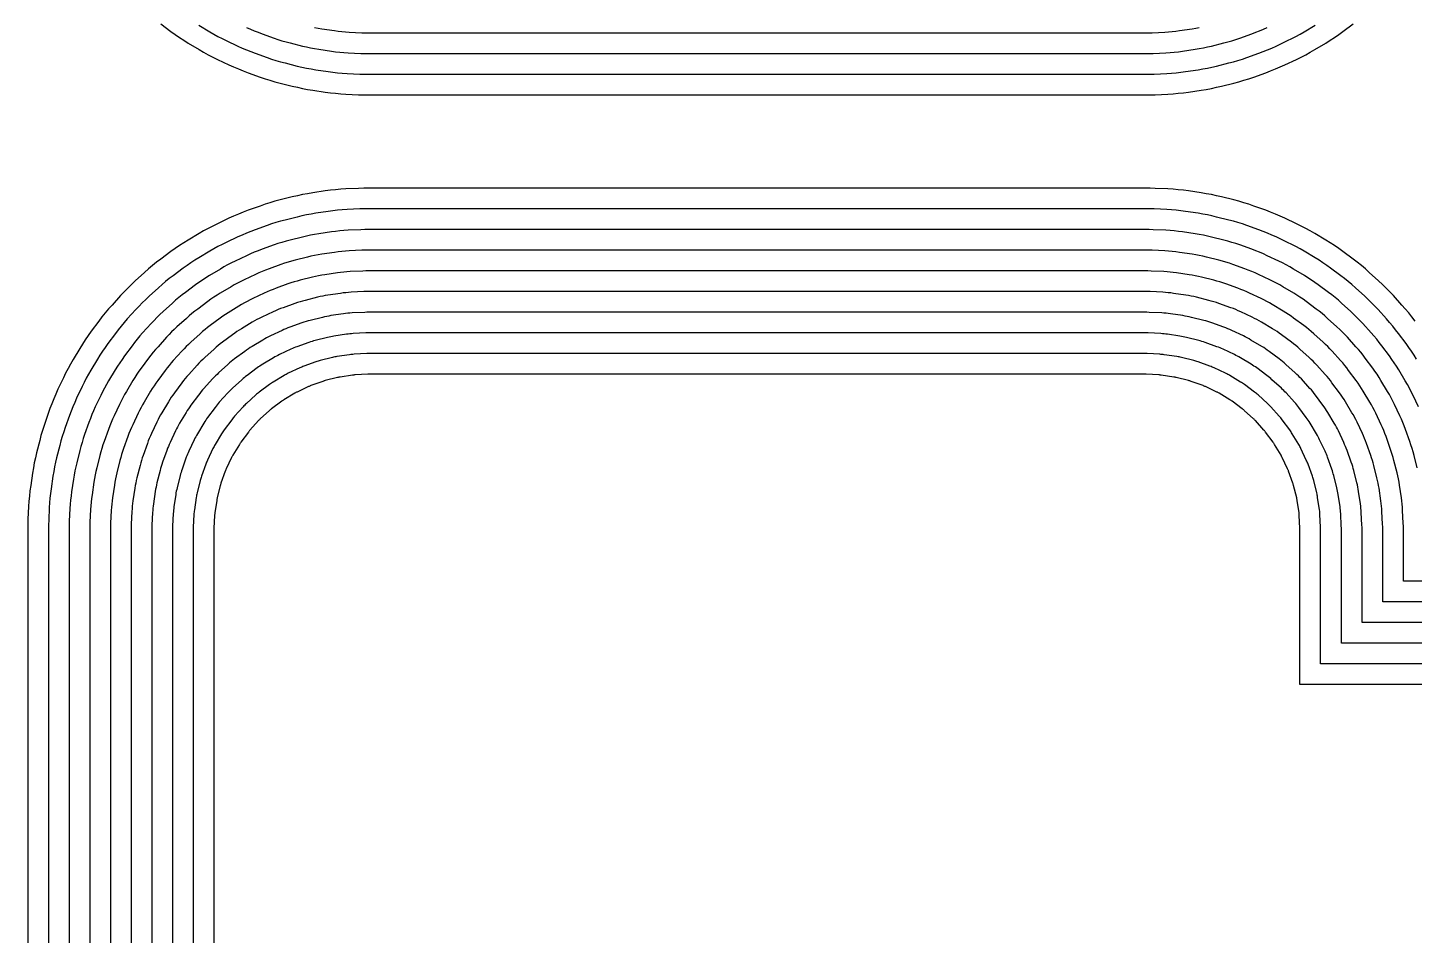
# Model space of a CAD drawing. Header units: metres. Extents: x 1.4 to 44.2, y 0.1 to 33.9.
# Drawn here: x 2.615 to 5.296, y 11.99 to 13.745 of the extents above; entities that cross this region are included whole.
import ezdxf

# ---------------------------------------------------------------- set-up
doc = ezdxf.new("R2010")
doc.units = ezdxf.units.M

msp = doc.modelspace()

# ---------------------------------------------------------------- linework, layer by layer
for points in [[(2.8722, 13.7524), (2.8919, 13.7378), (2.9, 13.7319), (2.9083, 13.7262), (2.9168, 13.7208), (2.9253, 13.7155), (2.9464, 13.7029), (2.9551, 13.6978), (2.9639, 13.6929), (2.9728, 13.6883), (2.9819, 13.6839), (3.004, 13.6734), (3.0132, 13.6692), (3.0224, 13.6653), (3.0318, 13.6615), (3.0412, 13.658), (3.0643, 13.6497), (3.0738, 13.6465), (3.0834, 13.6434), (3.0931, 13.6406), (3.1028, 13.6381), (3.1266, 13.6321), (3.1364, 13.6298), (3.1463, 13.6277), (3.1561, 13.6259), (3.1661, 13.6243), (3.1903, 13.6207), (3.2003, 13.6193), (3.2103, 13.6182), (3.2203, 13.6173), (3.2304, 13.6167), (3.2549, 13.6155), (3.265, 13.6151), (3.275, 13.615), (4.775, 13.615), (4.7851, 13.6151), (4.7951, 13.6155), (4.8196, 13.6167), (4.8297, 13.6173), (4.8397, 13.6182), (4.8497, 13.6193), (4.8597, 13.6207), (4.8839, 13.6243), (4.8939, 13.6259), (4.9038, 13.6277), (4.9136, 13.6298), (4.9234, 13.6321), (4.9472, 13.6381), (4.9569, 13.6406), (4.9666, 13.6434), (4.9762, 13.6465), (4.9857, 13.6497), (5.0088, 13.658), (5.0182, 13.6615), (5.0276, 13.6653), (5.0368, 13.6692), (5.046, 13.6734), (5.0682, 13.6839), (5.0772, 13.6883), (5.0861, 13.6929), (5.0949, 13.6978), (5.1036, 13.7029), (5.1247, 13.7155), (5.1333, 13.7208), (5.1417, 13.7262), (5.15, 13.7319), (5.1581, 13.7378), (5.1778, 13.7524)], [(2.9459, 13.7498), (2.9669, 13.7372), (2.9748, 13.7326), (2.9827, 13.7282), (2.9908, 13.724), (2.999, 13.7201), (3.0211, 13.7096), (3.0294, 13.7058), (3.0377, 13.7022), (3.0462, 13.6988), (3.0547, 13.6957), (3.0778, 13.6874), (3.0864, 13.6845), (3.095, 13.6817), (3.1038, 13.6792), (3.1125, 13.6769), (3.1363, 13.6709), (3.1452, 13.6688), (3.1541, 13.6669), (3.163, 13.6653), (3.1719, 13.6638), (3.1962, 13.6602), (3.2052, 13.659), (3.2142, 13.658), (3.2233, 13.6572), (3.2324, 13.6567), (3.2569, 13.6555), (3.2659, 13.6551), (3.275, 13.655), (4.775, 13.655), (4.7841, 13.6551), (4.7932, 13.6555), (4.8177, 13.6567), (4.8267, 13.6572), (4.8358, 13.658), (4.8448, 13.659), (4.8538, 13.6602), (4.8781, 13.6638), (4.887, 13.6653), (4.896, 13.6669), (4.9049, 13.6688), (4.9137, 13.6709), (4.9375, 13.6769), (4.9463, 13.6792), (4.955, 13.6817), (4.9636, 13.6845), (4.9722, 13.6874), (4.9953, 13.6957), (5.0038, 13.6988), (5.0123, 13.7022), (5.0206, 13.7058), (5.0289, 13.7096), (5.0511, 13.7201), (5.0592, 13.724), (5.0673, 13.7282), (5.0752, 13.7326), (5.0831, 13.7372), (5.1041, 13.7498)], [(3.0382, 13.7457), (3.0456, 13.7424), (3.0531, 13.7392), (3.0606, 13.7362), (3.0682, 13.7333), (3.0913, 13.7251), (3.0989, 13.7224), (3.1066, 13.72), (3.1144, 13.7177), (3.1223, 13.7157), (3.1461, 13.7097), (3.1539, 13.7078), (3.1619, 13.7062), (3.1698, 13.7047), (3.1778, 13.7034), (3.2021, 13.6998), (3.2101, 13.6987), (3.2182, 13.6978), (3.2262, 13.6971), (3.2343, 13.6966), (3.2588, 13.6954), (3.2669, 13.6951), (3.275, 13.695), (4.775, 13.695), (4.7831, 13.6951), (4.7912, 13.6954), (4.8157, 13.6966), (4.8238, 13.6971), (4.8319, 13.6978), (4.8399, 13.6987), (4.8479, 13.6998), (4.8722, 13.7034), (4.8802, 13.7047), (4.8882, 13.7062), (4.8961, 13.7078), (4.904, 13.7097), (4.9278, 13.7157), (4.9356, 13.7177), (4.9434, 13.72), (4.9511, 13.7224), (4.9588, 13.7251), (4.9819, 13.7333), (4.9894, 13.7362), (4.997, 13.7392), (5.0044, 13.7424), (5.0118, 13.7457)], [(3.1697, 13.7454), (3.1767, 13.7441), (3.1837, 13.743), (3.208, 13.7394), (3.215, 13.7384), (3.2221, 13.7376), (3.2292, 13.737), (3.2363, 13.7366), (3.2608, 13.7354), (3.2679, 13.7351), (3.275, 13.735), (4.775, 13.735), (4.7821, 13.7351), (4.7892, 13.7354), (4.8137, 13.7366), (4.8209, 13.737), (4.8279, 13.7376), (4.835, 13.7384), (4.8421, 13.7394), (4.8663, 13.743), (4.8734, 13.7441), (4.8804, 13.7454)], [(5.2976, 13.1778), (5.2915, 13.1859), (5.2852, 13.1937), (5.2787, 13.2014), (5.2721, 13.2089), (5.2556, 13.2271), (5.2487, 13.2345), (5.2417, 13.2417), (5.2345, 13.2487), (5.2271, 13.2556), (5.2089, 13.2721), (5.2014, 13.2787), (5.1937, 13.2852), (5.1859, 13.2915), (5.1778, 13.2976), (5.1581, 13.3122), (5.15, 13.3181), (5.1417, 13.3238), (5.1333, 13.3293), (5.1247, 13.3345), (5.1036, 13.3472), (5.0949, 13.3522), (5.0861, 13.3571), (5.0772, 13.3617), (5.0682, 13.3661), (5.046, 13.3766), (5.0368, 13.3808), (5.0276, 13.3848), (5.0182, 13.3885), (5.0088, 13.392), (4.9857, 13.4003), (4.9762, 13.4036), (4.9666, 13.4066), (4.9569, 13.4094), (4.9472, 13.412), (4.9234, 13.4179), (4.9136, 13.4202), (4.9038, 13.4223), (4.8939, 13.4242), (4.8839, 13.4258), (4.8597, 13.4294), (4.8497, 13.4307), (4.8397, 13.4318), (4.8297, 13.4327), (4.8196, 13.4333), (4.7951, 13.4345), (4.7851, 13.4349), (4.775, 13.435), (3.275, 13.435), (3.265, 13.4349), (3.2549, 13.4345), (3.2304, 13.4333), (3.2203, 13.4327), (3.2103, 13.4318), (3.2003, 13.4307), (3.1903, 13.4294), (3.1661, 13.4258), (3.1561, 13.4242), (3.1463, 13.4223), (3.1364, 13.4202), (3.1266, 13.4179), (3.1028, 13.412), (3.0931, 13.4094), (3.0834, 13.4066), (3.0738, 13.4036), (3.0643, 13.4003), (3.0412, 13.392), (3.0318, 13.3885), (3.0224, 13.3848), (3.0132, 13.3808), (3.004, 13.3766), (2.9819, 13.3661), (2.9728, 13.3617), (2.9639, 13.3571), (2.9551, 13.3522), (2.9464, 13.3472), (2.9253, 13.3345), (2.9168, 13.3293), (2.9083, 13.3238), (2.9, 13.3181), (2.8919, 13.3122), (2.8722, 13.2976), (2.8642, 13.2915), (2.8563, 13.2852), (2.8486, 13.2787), (2.8411, 13.2721), (2.8229, 13.2556), (2.8155, 13.2487), (2.8083, 13.2417), (2.8013, 13.2345), (2.7944, 13.2271), (2.778, 13.2089), (2.7713, 13.2014), (2.7648, 13.1937), (2.7585, 13.1859), (2.7524, 13.1778), (2.7378, 13.1581), (2.7319, 13.15), (2.7262, 13.1417), (2.7208, 13.1333), (2.7155, 13.1247), (2.7029, 13.1036), (2.6978, 13.0949), (2.6929, 13.0861), (2.6883, 13.0772), (2.6839, 13.0682), (2.6734, 13.046), (2.6692, 13.0368), (2.6653, 13.0276), (2.6615, 13.0182), (2.658, 13.0088), (2.6497, 12.9857), (2.6465, 12.9762), (2.6434, 12.9666), (2.6406, 12.9569), (2.6381, 12.9472), (2.6321, 12.9234), (2.6298, 12.9136), (2.6277, 12.9038), (2.6259, 12.8939), (2.6243, 12.8839), (2.6207, 12.8597), (2.6193, 12.8497), (2.6182, 12.8397), (2.6173, 12.8297), (2.6167, 12.8196), (2.6155, 12.7951), (2.6151, 12.7851), (2.615, 12.775), (2.615, 11.275)], [(5.3002, 13.1041), (5.2955, 13.1119), (5.2905, 13.1195), (5.2854, 13.127), (5.2801, 13.1343), (5.2655, 13.154), (5.26, 13.1612), (5.2543, 13.1683), (5.2484, 13.1753), (5.2424, 13.1821), (5.2259, 13.2003), (5.2198, 13.2069), (5.2134, 13.2134), (5.2069, 13.2198), (5.2003, 13.2259), (5.1821, 13.2424), (5.1753, 13.2484), (5.1683, 13.2543), (5.1612, 13.26), (5.154, 13.2655), (5.1343, 13.2801), (5.127, 13.2854), (5.1195, 13.2905), (5.1119, 13.2955), (5.1041, 13.3002), (5.0831, 13.3129), (5.0752, 13.3174), (5.0673, 13.3218), (5.0592, 13.326), (5.0511, 13.33), (5.0289, 13.3405), (5.0206, 13.3442), (5.0123, 13.3478), (5.0038, 13.3512), (4.9953, 13.3544), (4.9722, 13.3626), (4.9636, 13.3656), (4.955, 13.3683), (4.9463, 13.3708), (4.9375, 13.3732), (4.9137, 13.3791), (4.9049, 13.3812), (4.896, 13.3831), (4.887, 13.3848), (4.8781, 13.3862), (4.8538, 13.3898), (4.8448, 13.391), (4.8358, 13.392), (4.8267, 13.3928), (4.8177, 13.3934), (4.7932, 13.3946), (4.7841, 13.3949), (4.775, 13.395), (3.275, 13.395), (3.2659, 13.3949), (3.2569, 13.3946), (3.2324, 13.3934), (3.2233, 13.3928), (3.2142, 13.392), (3.2052, 13.391), (3.1962, 13.3898), (3.1719, 13.3862), (3.163, 13.3848), (3.1541, 13.3831), (3.1452, 13.3812), (3.1363, 13.3791), (3.1125, 13.3732), (3.1038, 13.3708), (3.095, 13.3683), (3.0864, 13.3656), (3.0778, 13.3626), (3.0547, 13.3544), (3.0462, 13.3512), (3.0377, 13.3478), (3.0294, 13.3442), (3.0211, 13.3405), (2.999, 13.33), (2.9908, 13.326), (2.9827, 13.3218), (2.9748, 13.3174), (2.9669, 13.3129), (2.9459, 13.3002), (2.9382, 13.2955), (2.9306, 13.2905), (2.9231, 13.2854), (2.9157, 13.2801), (2.896, 13.2655), (2.8888, 13.26), (2.8817, 13.2543), (2.8747, 13.2484), (2.8679, 13.2424), (2.8498, 13.2259), (2.8431, 13.2198), (2.8366, 13.2134), (2.8303, 13.2069), (2.8241, 13.2003), (2.8076, 13.1821), (2.8016, 13.1753), (2.7957, 13.1683), (2.7901, 13.1612), (2.7846, 13.154), (2.77, 13.1343), (2.7646, 13.127), (2.7595, 13.1195), (2.7545, 13.1119), (2.7498, 13.1041), (2.7372, 13.0831), (2.7326, 13.0752), (2.7282, 13.0673), (2.724, 13.0592), (2.7201, 13.0511), (2.7096, 13.0289), (2.7058, 13.0206), (2.7022, 13.0123), (2.6988, 13.0038), (2.6957, 12.9953), (2.6874, 12.9722), (2.6845, 12.9636), (2.6817, 12.955), (2.6792, 12.9463), (2.6769, 12.9375), (2.6709, 12.9137), (2.6688, 12.9049), (2.6669, 12.896), (2.6653, 12.887), (2.6638, 12.8781), (2.6602, 12.8538), (2.659, 12.8448), (2.658, 12.8358), (2.6572, 12.8267), (2.6567, 12.8177), (2.6555, 12.7932), (2.6551, 12.7841), (2.655, 12.775), (2.655, 11.275)], [(5.3043, 13.0118), (5.2938, 13.034), (5.2903, 13.0412), (5.2865, 13.0484), (5.2826, 13.0555), (5.2785, 13.0625), (5.2659, 13.0836), (5.2617, 13.0905), (5.2573, 13.0972), (5.2527, 13.1039), (5.2479, 13.1105), (5.2333, 13.1302), (5.2284, 13.1366), (5.2234, 13.143), (5.2181, 13.1492), (5.2128, 13.1552), (5.1963, 13.1734), (5.1908, 13.1793), (5.1851, 13.1851), (5.1793, 13.1908), (5.1734, 13.1963), (5.1552, 13.2128), (5.1492, 13.2181), (5.143, 13.2234), (5.1366, 13.2284), (5.1302, 13.2333), (5.1105, 13.2479), (5.1039, 13.2527), (5.0972, 13.2573), (5.0905, 13.2617), (5.0836, 13.2659), (5.0625, 13.2785), (5.0555, 13.2826), (5.0484, 13.2865), (5.0412, 13.2903), (5.034, 13.2938), (5.0118, 13.3043), (5.0044, 13.3077), (4.997, 13.3109), (4.9894, 13.3139), (4.9819, 13.3167), (4.9588, 13.325), (4.9511, 13.3276), (4.9434, 13.33), (4.9356, 13.3323), (4.9278, 13.3344), (4.904, 13.3403), (4.8961, 13.3422), (4.8882, 13.3439), (4.8802, 13.3454), (4.8722, 13.3466), (4.8479, 13.3502), (4.8399, 13.3513), (4.8319, 13.3522), (4.8238, 13.3529), (4.8157, 13.3534), (4.7912, 13.3546), (4.7831, 13.3549), (4.775, 13.355), (3.275, 13.355), (3.2669, 13.3549), (3.2588, 13.3546), (3.2343, 13.3534), (3.2262, 13.3529), (3.2182, 13.3522), (3.2101, 13.3513), (3.2021, 13.3502), (3.1778, 13.3466), (3.1698, 13.3454), (3.1619, 13.3439), (3.1539, 13.3422), (3.1461, 13.3403), (3.1223, 13.3344), (3.1144, 13.3323), (3.1066, 13.33), (3.0989, 13.3276), (3.0913, 13.325), (3.0682, 13.3167), (3.0606, 13.3139), (3.0531, 13.3109), (3.0456, 13.3077), (3.0382, 13.3043), (3.0161, 13.2938), (3.0088, 13.2903), (3.0016, 13.2865), (2.9945, 13.2826), (2.9875, 13.2785), (2.9665, 13.2659), (2.9596, 13.2617), (2.9528, 13.2573), (2.9461, 13.2527), (2.9395, 13.2479), (2.9198, 13.2333), (2.9134, 13.2284), (2.9071, 13.2234), (2.9009, 13.2181), (2.8948, 13.2128), (2.8766, 13.1963), (2.8707, 13.1908), (2.8649, 13.1851), (2.8592, 13.1793), (2.8537, 13.1734), (2.8372, 13.1552), (2.8319, 13.1492), (2.8267, 13.143), (2.8216, 13.1366), (2.8167, 13.1302), (2.8021, 13.1105), (2.7973, 13.1039), (2.7928, 13.0972), (2.7883, 13.0905), (2.7841, 13.0836), (2.7715, 13.0625), (2.7674, 13.0555), (2.7635, 13.0484), (2.7598, 13.0412), (2.7562, 13.034), (2.7457, 13.0118), (2.7424, 13.0044), (2.7392, 12.997), (2.7362, 12.9894), (2.7333, 12.9819), (2.7251, 12.9588), (2.7224, 12.9511), (2.72, 12.9434), (2.7177, 12.9356), (2.7157, 12.9278), (2.7097, 12.904), (2.7078, 12.8961), (2.7062, 12.8882), (2.7047, 12.8802), (2.7034, 12.8722), (2.6998, 12.8479), (2.6987, 12.8399), (2.6978, 12.8319), (2.6971, 12.8238), (2.6966, 12.8157), (2.6954, 12.7912), (2.6951, 12.7831), (2.695, 12.775), (2.695, 11.275)], [(5.3015, 12.8942), (5.2956, 12.918), (5.2937, 12.9249), (5.2918, 12.9318), (5.2896, 12.9386), (5.2873, 12.9453), (5.279, 12.9684), (5.2766, 12.9751), (5.2739, 12.9817), (5.2711, 12.9882), (5.2681, 12.9947), (5.2576, 13.0169), (5.2545, 13.0232), (5.2512, 13.0296), (5.2478, 13.0358), (5.2442, 13.042), (5.2316, 13.063), (5.2279, 13.0691), (5.224, 13.075), (5.22, 13.0809), (5.2158, 13.0867), (5.2012, 13.1064), (5.1969, 13.112), (5.1924, 13.1176), (5.1879, 13.123), (5.1831, 13.1284), (5.1667, 13.1465), (5.1618, 13.1518), (5.1568, 13.1568), (5.1518, 13.1618), (5.1465, 13.1667), (5.1284, 13.1831), (5.123, 13.1879), (5.1176, 13.1924), (5.112, 13.1969), (5.1064, 13.2012), (5.0867, 13.2158), (5.0809, 13.22), (5.075, 13.224), (5.0691, 13.2279), (5.063, 13.2316), (5.042, 13.2442), (5.0358, 13.2478), (5.0296, 13.2512), (5.0232, 13.2545), (5.0169, 13.2576), (4.9947, 13.2681), (4.9882, 13.2711), (4.9817, 13.2739), (4.9751, 13.2766), (4.9684, 13.279), (4.9453, 13.2873), (4.9386, 13.2896), (4.9318, 13.2918), (4.9249, 13.2937), (4.918, 13.2956), (4.8942, 13.3015), (4.8873, 13.3032), (4.8804, 13.3046), (4.8734, 13.3059), (4.8663, 13.3071), (4.8421, 13.3107), (4.835, 13.3116), (4.8279, 13.3124), (4.8209, 13.313), (4.8137, 13.3135), (4.7892, 13.3147), (4.7821, 13.3149), (4.775, 13.315), (3.275, 13.315), (3.2679, 13.3149), (3.2608, 13.3147), (3.2363, 13.3135), (3.2292, 13.313), (3.2221, 13.3124), (3.215, 13.3116), (3.208, 13.3107), (3.1837, 13.3071), (3.1767, 13.3059), (3.1697, 13.3046), (3.1627, 13.3032), (3.1558, 13.3015), (3.132, 13.2956), (3.1251, 13.2937), (3.1183, 13.2918), (3.1115, 13.2896), (3.1047, 13.2873), (3.0816, 13.279), (3.075, 13.2766), (3.0684, 13.2739), (3.0618, 13.2711), (3.0554, 13.2681), (3.0332, 13.2576), (3.0268, 13.2545), (3.0205, 13.2512), (3.0142, 13.2478), (3.0081, 13.2442), (2.987, 13.2316), (2.981, 13.2279), (2.975, 13.224), (2.9691, 13.22), (2.9634, 13.2158), (2.9437, 13.2012), (2.938, 13.1969), (2.9324, 13.1924), (2.927, 13.1879), (2.9217, 13.1831), (2.9035, 13.1667), (2.8983, 13.1618), (2.8932, 13.1568), (2.8882, 13.1518), (2.8834, 13.1465), (2.8669, 13.1284), (2.8622, 13.123), (2.8576, 13.1176), (2.8531, 13.112), (2.8488, 13.1064), (2.8342, 13.0867), (2.83, 13.0809), (2.826, 13.075), (2.8221, 13.0691), (2.8184, 13.063), (2.8058, 13.042), (2.8022, 13.0358), (2.7988, 13.0296), (2.7955, 13.0232), (2.7924, 13.0169), (2.7819, 12.9947), (2.7789, 12.9882), (2.7761, 12.9817), (2.7735, 12.9751), (2.771, 12.9684), (2.7627, 12.9453), (2.7604, 12.9386), (2.7583, 12.9318), (2.7563, 12.9249), (2.7545, 12.918), (2.7485, 12.8942), (2.7469, 12.8873), (2.7454, 12.8804), (2.7441, 12.8734), (2.743, 12.8663), (2.7394, 12.8421), (2.7384, 12.835), (2.7376, 12.8279), (2.737, 12.8209), (2.7366, 12.8137), (2.7354, 12.7892), (2.7351, 12.7821), (2.735, 12.775), (2.735, 11.275)], [(7.025, 12.6752), (5.275, 12.6752), (5.275, 12.775), (5.2749, 12.7811), (5.2747, 12.7873), (5.2735, 12.8118), (5.2731, 12.8179), (5.2726, 12.824), (5.2719, 12.8301), (5.2711, 12.8362), (5.2675, 12.8605), (5.2665, 12.8665), (5.2654, 12.8726), (5.2641, 12.8786), (5.2627, 12.8845), (5.2568, 12.9083), (5.2552, 12.9143), (5.2535, 12.9202), (5.2516, 12.926), (5.2496, 12.9318), (5.2414, 12.9549), (5.2392, 12.9607), (5.237, 12.9664), (5.2345, 12.972), (5.232, 12.9776), (5.2215, 12.9998), (5.2188, 13.0053), (5.216, 13.0107), (5.213, 13.0161), (5.2099, 13.0214), (5.1973, 13.0424), (5.1941, 13.0477), (5.1907, 13.0528), (5.1873, 13.0579), (5.1837, 13.0628), (5.1691, 13.0825), (5.1654, 13.0874), (5.1615, 13.0922), (5.1576, 13.0969), (5.1535, 13.1015), (5.137, 13.1197), (5.1329, 13.1242), (5.1286, 13.1286), (5.1242, 13.1329), (5.1197, 13.137), (5.1015, 13.1535), (5.0969, 13.1576), (5.0922, 13.1615), (5.0874, 13.1654), (5.0825, 13.1691), (5.0628, 13.1837), (5.0579, 13.1873), (5.0528, 13.1907), (5.0477, 13.1941), (5.0424, 13.1973), (5.0214, 13.2099), (5.0161, 13.213), (5.0107, 13.216), (5.0053, 13.2188), (4.9998, 13.2215), (4.9776, 13.232), (4.972, 13.2345), (4.9664, 13.237), (4.9607, 13.2392), (4.9549, 13.2414), (4.9318, 13.2496), (4.926, 13.2516), (4.9202, 13.2535), (4.9143, 13.2552), (4.9083, 13.2568), (4.8845, 13.2627), (4.8786, 13.2641), (4.8726, 13.2654), (4.8665, 13.2665), (4.8605, 13.2675), (4.8362, 13.2711), (4.8301, 13.2719), (4.824, 13.2726), (4.8179, 13.2731), (4.8118, 13.2735), (4.7873, 13.2747), (4.7811, 13.2749), (4.775, 13.275), (3.275, 13.275), (3.2689, 13.2749), (3.2627, 13.2747), (3.2382, 13.2735), (3.2321, 13.2731), (3.226, 13.2726), (3.2199, 13.2719), (3.2138, 13.2711), (3.1896, 13.2675), (3.1835, 13.2665), (3.1775, 13.2654), (3.1715, 13.2641), (3.1655, 13.2627), (3.1417, 13.2568), (3.1358, 13.2552), (3.1299, 13.2535), (3.124, 13.2516), (3.1182, 13.2496), (3.0951, 13.2414), (3.0894, 13.2392), (3.0837, 13.237), (3.078, 13.2345), (3.0725, 13.232), (3.0503, 13.2215), (3.0448, 13.2188), (3.0393, 13.216), (3.0339, 13.213), (3.0286, 13.2099), (3.0076, 13.1973), (3.0024, 13.1941), (2.9972, 13.1907), (2.9922, 13.1873), (2.9872, 13.1837), (2.9675, 13.1691), (2.9626, 13.1654), (2.9578, 13.1615), (2.9531, 13.1576), (2.9485, 13.1535), (2.9303, 13.137), (2.9259, 13.1329), (2.9215, 13.1286), (2.9172, 13.1242), (2.913, 13.1197), (2.8965, 13.1015), (2.8925, 13.0969), (2.8885, 13.0922), (2.8847, 13.0874), (2.881, 13.0825), (2.8663, 13.0628), (2.8627, 13.0579), (2.8593, 13.0528), (2.8559, 13.0477), (2.8527, 13.0424), (2.8401, 13.0214), (2.837, 13.0161), (2.8341, 13.0107), (2.8312, 13.0053), (2.8285, 12.9998), (2.818, 12.9776), (2.8155, 12.972), (2.8131, 12.9664), (2.8108, 12.9607), (2.8087, 12.9549), (2.8004, 12.9318), (2.7984, 12.926), (2.7965, 12.9202), (2.7948, 12.9143), (2.7933, 12.9083), (2.7873, 12.8845), (2.7859, 12.8786), (2.7846, 12.8726), (2.7835, 12.8665), (2.7825, 12.8605), (2.7789, 12.8362), (2.7781, 12.8301), (2.7774, 12.824), (2.7769, 12.8179), (2.7765, 12.8118), (2.7753, 12.7873), (2.7751, 12.7811), (2.775, 12.775), (2.775, 11.275)], [(7.025, 12.6352), (5.235, 12.6352), (5.235, 12.775), (5.2349, 12.7802), (5.2348, 12.7853), (5.2336, 12.8098), (5.2332, 12.815), (5.2328, 12.8201), (5.2322, 12.8252), (5.2315, 12.8303), (5.2279, 12.8546), (5.2271, 12.8597), (5.2262, 12.8648), (5.2251, 12.8698), (5.2239, 12.8748), (5.218, 12.8986), (5.2166, 12.9036), (5.2152, 12.9085), (5.2136, 12.9135), (5.212, 12.9183), (5.2037, 12.9414), (5.2019, 12.9463), (5.2, 12.951), (5.198, 12.9558), (5.1958, 12.9605), (5.1853, 12.9826), (5.1831, 12.9873), (5.1807, 12.9919), (5.1782, 12.9964), (5.1756, 13.0008), (5.163, 13.0219), (5.1603, 13.0263), (5.1575, 13.0306), (5.1546, 13.0348), (5.1516, 13.039), (5.1369, 13.0587), (5.1338, 13.0628), (5.1306, 13.0668), (5.1273, 13.0708), (5.1239, 13.0746), (5.1074, 13.0928), (5.1039, 13.0966), (5.1003, 13.1003), (5.0966, 13.1039), (5.0928, 13.1074), (5.0746, 13.1239), (5.0708, 13.1273), (5.0668, 13.1306), (5.0628, 13.1338), (5.0587, 13.1369), (5.039, 13.1516), (5.0348, 13.1546), (5.0306, 13.1575), (5.0263, 13.1603), (5.0219, 13.163), (5.0008, 13.1756), (4.9964, 13.1782), (4.9919, 13.1807), (4.9873, 13.1831), (4.9826, 13.1853), (4.9605, 13.1958), (4.9558, 13.198), (4.951, 13.2), (4.9463, 13.2019), (4.9414, 13.2037), (4.9183, 13.212), (4.9135, 13.2136), (4.9085, 13.2152), (4.9036, 13.2166), (4.8986, 13.218), (4.8748, 13.2239), (4.8698, 13.2251), (4.8648, 13.2262), (4.8597, 13.2271), (4.8546, 13.2279), (4.8303, 13.2315), (4.8252, 13.2322), (4.8201, 13.2328), (4.815, 13.2332), (4.8098, 13.2336), (4.7853, 13.2348), (4.7802, 13.2349), (4.775, 13.235), (3.275, 13.235), (3.2699, 13.2349), (3.2647, 13.2348), (3.2402, 13.2336), (3.2351, 13.2332), (3.2299, 13.2328), (3.2248, 13.2322), (3.2197, 13.2315), (3.1954, 13.2279), (3.1903, 13.2271), (3.1853, 13.2262), (3.1802, 13.2251), (3.1752, 13.2239), (3.1514, 13.218), (3.1464, 13.2166), (3.1415, 13.2152), (3.1366, 13.2136), (3.1317, 13.212), (3.1086, 13.2037), (3.1038, 13.2019), (3.099, 13.2), (3.0942, 13.198), (3.0896, 13.1958), (3.0674, 13.1853), (3.0627, 13.1831), (3.0582, 13.1807), (3.0537, 13.1782), (3.0492, 13.1756), (3.0282, 13.163), (3.0238, 13.1603), (3.0195, 13.1575), (3.0152, 13.1546), (3.011, 13.1516), (2.9913, 13.1369), (2.9872, 13.1338), (2.9832, 13.1306), (2.9792, 13.1273), (2.9754, 13.1239), (2.9572, 13.1074), (2.9534, 13.1039), (2.9497, 13.1003), (2.9461, 13.0966), (2.9426, 13.0928), (2.9262, 13.0746), (2.9227, 13.0708), (2.9194, 13.0668), (2.9162, 13.0628), (2.9131, 13.0587), (2.8985, 13.039), (2.8955, 13.0348), (2.8925, 13.0306), (2.8897, 13.0263), (2.887, 13.0219), (2.8744, 13.0008), (2.8718, 12.9964), (2.8693, 12.9919), (2.867, 12.9873), (2.8647, 12.9826), (2.8542, 12.9605), (2.8521, 12.9558), (2.85, 12.951), (2.8481, 12.9463), (2.8463, 12.9414), (2.8381, 12.9183), (2.8364, 12.9135), (2.8348, 12.9085), (2.8334, 12.9036), (2.8321, 12.8986), (2.8261, 12.8748), (2.8249, 12.8698), (2.8239, 12.8648), (2.8229, 12.8597), (2.8221, 12.8546), (2.8185, 12.8303), (2.8178, 12.8252), (2.8172, 12.8201), (2.8168, 12.815), (2.8165, 12.8098), (2.8153, 12.7853), (2.8151, 12.7802), (2.815, 12.775), (2.815, 11.275)], [(7.025, 12.5952), (5.195, 12.5952), (5.195, 12.775), (5.195, 12.7792), (5.1948, 12.7834), (5.1936, 12.8079), (5.1933, 12.812), (5.193, 12.8162), (5.1925, 12.8203), (5.192, 12.8245), (5.1884, 12.8487), (5.1877, 12.8528), (5.1869, 12.857), (5.1861, 12.861), (5.1851, 12.8651), (5.1792, 12.8889), (5.1781, 12.8929), (5.1769, 12.8969), (5.1757, 12.9009), (5.1743, 12.9049), (5.166, 12.928), (5.1646, 12.9319), (5.163, 12.9357), (5.1614, 12.9396), (5.1597, 12.9434), (5.1492, 12.9655), (5.1473, 12.9693), (5.1454, 12.973), (5.1434, 12.9767), (5.1413, 12.9803), (5.1287, 13.0013), (5.1265, 13.0049), (5.1242, 13.0084), (5.1219, 13.0118), (5.1194, 13.0152), (5.1048, 13.0349), (5.1023, 13.0382), (5.0997, 13.0415), (5.097, 13.0447), (5.0942, 13.0478), (5.0778, 13.066), (5.0749, 13.069), (5.072, 13.072), (5.069, 13.0749), (5.066, 13.0778), (5.0478, 13.0942), (5.0447, 13.097), (5.0415, 13.0997), (5.0382, 13.1023), (5.0349, 13.1048), (5.0152, 13.1194), (5.0118, 13.1219), (5.0084, 13.1242), (5.0049, 13.1265), (5.0013, 13.1287), (4.9803, 13.1413), (4.9767, 13.1434), (4.973, 13.1454), (4.9693, 13.1473), (4.9655, 13.1492), (4.9434, 13.1597), (4.9396, 13.1614), (4.9357, 13.163), (4.9319, 13.1646), (4.928, 13.166), (4.9049, 13.1743), (4.9009, 13.1757), (4.8969, 13.1769), (4.8929, 13.1781), (4.8889, 13.1792), (4.8651, 13.1851), (4.861, 13.1861), (4.857, 13.1869), (4.8528, 13.1877), (4.8487, 13.1884), (4.8245, 13.192), (4.8203, 13.1925), (4.8162, 13.193), (4.812, 13.1933), (4.8079, 13.1936), (4.7834, 13.1948), (4.7792, 13.195), (4.775, 13.195), (3.275, 13.195), (3.2708, 13.195), (3.2667, 13.1948), (3.2422, 13.1936), (3.238, 13.1933), (3.2338, 13.193), (3.2297, 13.1925), (3.2256, 13.192), (3.2013, 13.1884), (3.1972, 13.1877), (3.1931, 13.1869), (3.189, 13.1861), (3.1849, 13.1851), (3.1611, 13.1792), (3.1571, 13.1781), (3.1531, 13.1769), (3.1491, 13.1757), (3.1452, 13.1743), (3.1221, 13.166), (3.1182, 13.1646), (3.1143, 13.163), (3.1105, 13.1614), (3.1067, 13.1597), (3.0845, 13.1492), (3.0807, 13.1473), (3.077, 13.1454), (3.0734, 13.1434), (3.0698, 13.1413), (3.0487, 13.1287), (3.0452, 13.1265), (3.0417, 13.1242), (3.0382, 13.1219), (3.0349, 13.1194), (3.0151, 13.1048), (3.0118, 13.1023), (3.0086, 13.0997), (3.0054, 13.097), (3.0022, 13.0942), (2.9841, 13.0778), (2.981, 13.0749), (2.978, 13.072), (2.9751, 13.069), (2.9723, 13.066), (2.9558, 13.0478), (2.953, 13.0447), (2.9503, 13.0415), (2.9477, 13.0382), (2.9452, 13.0349), (2.9306, 13.0152), (2.9282, 13.0118), (2.9258, 13.0084), (2.9235, 13.0049), (2.9213, 13.0013), (2.9087, 12.9803), (2.9066, 12.9767), (2.9046, 12.973), (2.9027, 12.9693), (2.9009, 12.9655), (2.8904, 12.9434), (2.8886, 12.9396), (2.887, 12.9357), (2.8854, 12.9319), (2.884, 12.928), (2.8757, 12.9049), (2.8744, 12.9009), (2.8731, 12.8969), (2.8719, 12.8929), (2.8709, 12.8889), (2.8649, 12.8651), (2.8639, 12.861), (2.8631, 12.857), (2.8623, 12.8528), (2.8617, 12.8487), (2.8581, 12.8245), (2.8575, 12.8203), (2.857, 12.8162), (2.8567, 12.812), (2.8564, 12.8079), (2.8552, 12.7834), (2.8551, 12.7792), (2.855, 12.775), (2.855, 11.275)], [(7.025, 12.5552), (5.155, 12.5552), (5.155, 12.775), (5.155, 12.7782), (5.1549, 12.7814), (5.1537, 12.8059), (5.1535, 12.8091), (5.1532, 12.8123), (5.1528, 12.8154), (5.1524, 12.8186), (5.1488, 12.8429), (5.1483, 12.846), (5.1477, 12.8491), (5.147, 12.8523), (5.1463, 12.8554), (5.1404, 12.8792), (5.1395, 12.8823), (5.1386, 12.8853), (5.1377, 12.8884), (5.1366, 12.8914), (5.1284, 12.9145), (5.1273, 12.9175), (5.1261, 12.9204), (5.1248, 12.9234), (5.1235, 12.9263), (5.113, 12.9484), (5.1116, 12.9513), (5.1101, 12.9541), (5.1086, 12.9569), (5.107, 12.9597), (5.0944, 12.9807), (5.0927, 12.9835), (5.091, 12.9861), (5.0892, 12.9888), (5.0873, 12.9913), (5.0727, 13.0111), (5.0707, 13.0136), (5.0688, 13.0161), (5.0667, 13.0185), (5.0646, 13.0209), (5.0481, 13.0391), (5.0459, 13.0414), (5.0437, 13.0437), (5.0414, 13.0459), (5.0391, 13.0481), (5.0209, 13.0646), (5.0185, 13.0667), (5.0161, 13.0688), (5.0136, 13.0707), (5.0111, 13.0727), (4.9913, 13.0873), (4.9888, 13.0892), (4.9861, 13.091), (4.9835, 13.0927), (4.9807, 13.0944), (4.9597, 13.107), (4.9569, 13.1086), (4.9541, 13.1101), (4.9513, 13.1116), (4.9484, 13.113), (4.9263, 13.1235), (4.9234, 13.1248), (4.9204, 13.1261), (4.9175, 13.1273), (4.9145, 13.1284), (4.8914, 13.1366), (4.8884, 13.1377), (4.8853, 13.1386), (4.8823, 13.1395), (4.8792, 13.1404), (4.8554, 13.1463), (4.8523, 13.147), (4.8491, 13.1477), (4.846, 13.1483), (4.8429, 13.1488), (4.8186, 13.1524), (4.8154, 13.1528), (4.8123, 13.1532), (4.8091, 13.1535), (4.8059, 13.1537), (4.7814, 13.1549), (4.7782, 13.155), (4.775, 13.155), (3.275, 13.155), (3.2718, 13.155), (3.2686, 13.1549), (3.2441, 13.1537), (3.2409, 13.1535), (3.2378, 13.1532), (3.2346, 13.1528), (3.2314, 13.1524), (3.2072, 13.1488), (3.204, 13.1483), (3.2009, 13.1477), (3.1978, 13.147), (3.1947, 13.1463), (3.1709, 13.1404), (3.1678, 13.1395), (3.1647, 13.1386), (3.1617, 13.1377), (3.1586, 13.1366), (3.1355, 13.1284), (3.1326, 13.1273), (3.1296, 13.1261), (3.1267, 13.1248), (3.1238, 13.1235), (3.1016, 13.113), (3.0987, 13.1116), (3.0959, 13.1101), (3.0931, 13.1086), (3.0903, 13.107), (3.0693, 13.0944), (3.0666, 13.0927), (3.0639, 13.091), (3.0613, 13.0892), (3.0587, 13.0873), (3.039, 13.0727), (3.0364, 13.0707), (3.0339, 13.0688), (3.0315, 13.0667), (3.0291, 13.0646), (3.0109, 13.0481), (3.0086, 13.0459), (3.0063, 13.0437), (3.0041, 13.0414), (3.0019, 13.0391), (2.9854, 13.0209), (2.9833, 13.0185), (2.9813, 13.0161), (2.9793, 13.0136), (2.9773, 13.0111), (2.9627, 12.9913), (2.9609, 12.9888), (2.9591, 12.9861), (2.9573, 12.9835), (2.9556, 12.9807), (2.943, 12.9597), (2.9414, 12.9569), (2.9399, 12.9541), (2.9384, 12.9513), (2.937, 12.9484), (2.9265, 12.9263), (2.9252, 12.9234), (2.9239, 12.9204), (2.9228, 12.9175), (2.9216, 12.9145), (2.9134, 12.8914), (2.9123, 12.8884), (2.9114, 12.8853), (2.9105, 12.8823), (2.9097, 12.8792), (2.9037, 12.8554), (2.903, 12.8523), (2.9023, 12.8491), (2.9017, 12.846), (2.9012, 12.8429), (2.8976, 12.8186), (2.8972, 12.8154), (2.8968, 12.8123), (2.8966, 12.8091), (2.8964, 12.8059), (2.8952, 12.7814), (2.8951, 12.7782), (2.895, 12.775), (2.895, 11.275)], [(7.025, 12.5152), (5.115, 12.5152), (5.115, 12.775), (5.115, 12.7772), (5.1149, 12.7794), (5.1137, 12.8039), (5.1136, 12.8061), (5.1134, 12.8083), (5.1131, 12.8105), (5.1128, 12.8127), (5.1092, 12.837), (5.1089, 12.8392), (5.1085, 12.8413), (5.108, 12.8435), (5.1075, 12.8457), (5.1016, 12.8695), (5.101, 12.8716), (5.1004, 12.8737), (5.0997, 12.8758), (5.099, 12.8779), (5.0907, 12.901), (5.09, 12.9031), (5.0891, 12.9051), (5.0883, 12.9072), (5.0873, 12.9092), (5.0769, 12.9313), (5.0759, 12.9333), (5.0749, 12.9353), (5.0738, 12.9372), (5.0727, 12.9391), (5.0601, 12.9602), (5.0589, 12.9621), (5.0577, 12.9639), (5.0565, 12.9657), (5.0552, 12.9675), (5.0406, 12.9872), (5.0392, 12.989), (5.0378, 12.9907), (5.0364, 12.9924), (5.035, 12.9941), (5.0185, 13.0122), (5.017, 13.0138), (5.0154, 13.0154), (5.0138, 13.017), (5.0122, 13.0185), (4.9941, 13.035), (4.9924, 13.0364), (4.9907, 13.0378), (4.989, 13.0392), (4.9872, 13.0406), (4.9675, 13.0552), (4.9657, 13.0565), (4.9639, 13.0577), (4.9621, 13.0589), (4.9602, 13.0601), (4.9391, 13.0727), (4.9372, 13.0738), (4.9353, 13.0749), (4.9333, 13.0759), (4.9313, 13.0769), (4.9092, 13.0873), (4.9072, 13.0883), (4.9051, 13.0891), (4.9031, 13.09), (4.901, 13.0907), (4.8779, 13.099), (4.8758, 13.0997), (4.8737, 13.1004), (4.8716, 13.101), (4.8695, 13.1016), (4.8457, 13.1075), (4.8435, 13.108), (4.8413, 13.1085), (4.8392, 13.1089), (4.837, 13.1092), (4.8127, 13.1128), (4.8105, 13.1131), (4.8083, 13.1134), (4.8061, 13.1136), (4.8039, 13.1137), (4.7794, 13.1149), (4.7772, 13.115), (4.775, 13.115), (3.275, 13.115), (3.2728, 13.115), (3.2706, 13.1149), (3.2461, 13.1137), (3.2439, 13.1136), (3.2417, 13.1134), (3.2395, 13.1131), (3.2373, 13.1128), (3.213, 13.1092), (3.2109, 13.1089), (3.2087, 13.1085), (3.2065, 13.108), (3.2044, 13.1075), (3.1806, 13.1016), (3.1784, 13.101), (3.1763, 13.1004), (3.1742, 13.0997), (3.1721, 13.099), (3.149, 13.0907), (3.147, 13.09), (3.1449, 13.0891), (3.1429, 13.0883), (3.1409, 13.0873), (3.1187, 13.0769), (3.1167, 13.0759), (3.1147, 13.0749), (3.1128, 13.0738), (3.1109, 13.0727), (3.0899, 13.0601), (3.088, 13.0589), (3.0861, 13.0577), (3.0843, 13.0565), (3.0825, 13.0552), (3.0628, 13.0406), (3.061, 13.0392), (3.0593, 13.0378), (3.0576, 13.0364), (3.056, 13.035), (3.0378, 13.0185), (3.0362, 13.017), (3.0346, 13.0154), (3.0331, 13.0138), (3.0316, 13.0122), (3.0151, 12.9941), (3.0136, 12.9924), (3.0122, 12.9907), (3.0108, 12.989), (3.0095, 12.9872), (2.9949, 12.9675), (2.9936, 12.9657), (2.9923, 12.9639), (2.9911, 12.9621), (2.9899, 12.9602), (2.9773, 12.9391), (2.9762, 12.9372), (2.9752, 12.9353), (2.9741, 12.9333), (2.9732, 12.9313), (2.9627, 12.9092), (2.9618, 12.9072), (2.9609, 12.9051), (2.9601, 12.9031), (2.9593, 12.901), (2.951, 12.8779), (2.9503, 12.8758), (2.9497, 12.8737), (2.949, 12.8716), (2.9485, 12.8695), (2.9425, 12.8457), (2.942, 12.8435), (2.9415, 12.8413), (2.9411, 12.8392), (2.9408, 12.837), (2.9372, 12.8127), (2.9369, 12.8105), (2.9366, 12.8083), (2.9365, 12.8061), (2.9363, 12.8039), (2.9351, 12.7794), (2.935, 12.7772), (2.935, 12.775), (2.935, 11.275)], [(7.025, 12.4752), (5.075, 12.4752), (5.075, 12.775), (5.075, 12.7762), (5.075, 12.7775), (5.0737, 12.802), (5.0737, 12.8032), (5.0736, 12.8044), (5.0734, 12.8056), (5.0733, 12.8069), (5.0697, 12.8311), (5.0695, 12.8323), (5.0692, 12.8335), (5.069, 12.8347), (5.0687, 12.8359), (5.0627, 12.8597), (5.0624, 12.8609), (5.0621, 12.8621), (5.0617, 12.8633), (5.0613, 12.8644), (5.0531, 12.8875), (5.0526, 12.8887), (5.0522, 12.8898), (5.0517, 12.8909), (5.0512, 12.8921), (5.0407, 12.9142), (5.0402, 12.9153), (5.0396, 12.9164), (5.039, 12.9175), (5.0384, 12.9186), (5.0258, 12.9396), (5.0251, 12.9407), (5.0245, 12.9417), (5.0238, 12.9427), (5.023, 12.9437), (5.0084, 12.9634), (5.0077, 12.9644), (5.0069, 12.9653), (5.0061, 12.9663), (5.0053, 12.9672), (4.9888, 12.9854), (4.988, 12.9863), (4.9871, 12.9871), (4.9863, 12.988), (4.9854, 12.9888), (4.9672, 13.0053), (4.9663, 13.0061), (4.9653, 13.0069), (4.9644, 13.0077), (4.9634, 13.0084), (4.9437, 13.023), (4.9427, 13.0238), (4.9417, 13.0245), (4.9407, 13.0251), (4.9396, 13.0258), (4.9186, 13.0384), (4.9175, 13.039), (4.9164, 13.0396), (4.9153, 13.0402), (4.9142, 13.0407), (4.8921, 13.0512), (4.8909, 13.0517), (4.8898, 13.0522), (4.8887, 13.0526), (4.8875, 13.0531), (4.8644, 13.0613), (4.8633, 13.0617), (4.8621, 13.0621), (4.8609, 13.0624), (4.8597, 13.0627), (4.8359, 13.0687), (4.8347, 13.069), (4.8335, 13.0692), (4.8323, 13.0695), (4.8311, 13.0697), (4.8069, 13.0733), (4.8056, 13.0734), (4.8044, 13.0736), (4.8032, 13.0737), (4.802, 13.0737), (4.7775, 13.075), (4.7762, 13.075), (4.775, 13.075), (3.275, 13.075), (3.2738, 13.075), (3.2726, 13.075), (3.2481, 13.0737), (3.2468, 13.0737), (3.2456, 13.0736), (3.2444, 13.0734), (3.2432, 13.0733), (3.2189, 13.0697), (3.2177, 13.0695), (3.2165, 13.0692), (3.2153, 13.069), (3.2141, 13.0687), (3.1903, 13.0627), (3.1891, 13.0624), (3.1879, 13.0621), (3.1868, 13.0617), (3.1856, 13.0613), (3.1625, 13.0531), (3.1613, 13.0526), (3.1602, 13.0522), (3.1591, 13.0517), (3.158, 13.0512), (3.1358, 13.0407), (3.1347, 13.0402), (3.1336, 13.0396), (3.1325, 13.039), (3.1315, 13.0384), (3.1104, 13.0258), (3.1094, 13.0251), (3.1083, 13.0245), (3.1073, 13.0238), (3.1063, 13.023), (3.0866, 13.0084), (3.0857, 13.0077), (3.0847, 13.0069), (3.0838, 13.0061), (3.0828, 13.0053), (3.0647, 12.9888), (3.0638, 12.988), (3.0629, 12.9871), (3.062, 12.9863), (3.0612, 12.9854), (3.0447, 12.9672), (3.0439, 12.9663), (3.0431, 12.9653), (3.0423, 12.9644), (3.0416, 12.9634), (3.027, 12.9437), (3.0263, 12.9427), (3.0256, 12.9417), (3.0249, 12.9407), (3.0243, 12.9396), (3.0116, 12.9186), (3.011, 12.9175), (3.0104, 12.9164), (3.0099, 12.9153), (3.0093, 12.9142), (2.9988, 12.8921), (2.9983, 12.8909), (2.9978, 12.8898), (2.9974, 12.8887), (2.997, 12.8875), (2.9887, 12.8644), (2.9883, 12.8633), (2.9879, 12.8621), (2.9876, 12.8609), (2.9873, 12.8597), (2.9813, 12.8359), (2.981, 12.8347), (2.9808, 12.8335), (2.9806, 12.8323), (2.9804, 12.8311), (2.9768, 12.8069), (2.9766, 12.8056), (2.9765, 12.8044), (2.9764, 12.8032), (2.9763, 12.802), (2.9751, 12.7775), (2.975, 12.7762), (2.975, 12.775), (2.975, 11.275)]]:
    msp.add_lwpolyline(points)

doc.saveas('drawing.dxf')
